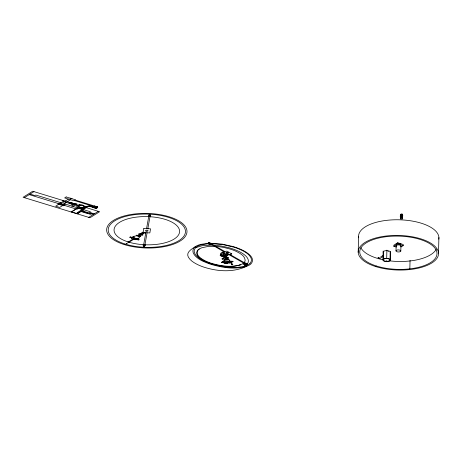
<?xml version="1.0" encoding="UTF-8"?>
<svg xmlns="http://www.w3.org/2000/svg" width="462" height="462" viewBox="0 0 462 462"><rect width="100%" height="100%" fill="white"/><g stroke="black" fill="none" stroke-linecap="round" stroke-linejoin="round"><path stroke-width="0.69" d="M358.2 252.339L358.587 236.683M382.958 260.014L383.177 251.005M383.269 259.742L383.472 251.651M386.59 261.284L386.607 260.649M386.688 258.385L386.89 250.161M390.009 259.921A3.373 1.45 1.4 0 0 385.002 258.535A3.373 1.45 1.4 0 0 384.91 261.042A3.373 1.45 1.4 0 0 390.009 259.921L390.205 251.83M390.309 260.204A3.679 1.582 1.4 0 0 384.84 258.691A3.679 1.582 1.4 0 0 384.748 261.434A3.679 1.582 1.4 0 0 390.309 260.204L390.511 251.894M396.315 247.049L393.838 246.292L393.867 245.183L397.667 242.793L403.245 244.502L403.216 245.611L401.039 246.974M396.003 250.831L396.125 245.842M393.838 246.292L397.643 243.901L397.667 242.793M402.159 218.988L402.292 215.125L402.72 215.148L402.616 216.926L400.294 216.805L400.329 215.419L400.825 215.044L400.693 218.913L402.159 218.988L402.46 214.206L400.993 214.125L400.779 215.309M400.294 216.805L400.398 215.021M400.693 218.913L400.993 214.125M401.241 216.43L402.154 216.493L402.073 217.446L401.218 217.4L401.305 216.314M400.802 251.051A2.402 1.034 1.4 0 0 397.326 249.994A2.402 1.034 1.4 0 0 397.083 251.778A2.402 1.034 1.4 0 0 400.802 251.051L400.924 246.061M402.073 217.446L401.224 217.261M402.616 216.926L402.72 215.148M409.846 268.855L410.054 260.314M438.519 253.141L438.9 237.485M143.624 244.935L145.825 232.715M146.558 228.638L148.758 216.418M143.595 246.258L143.526 246.656L144.375 246.702L144.45 246.304M149.197 215.119L149.272 214.72L150.121 214.766L150.052 215.159M144.889 245.004L147.089 232.779M147.823 228.707L150.023 216.487M401.351 214.512L401.27 215.321L402.183 215.39M401.339 215.067L401.253 216.014L402.165 216.083M401.218 217.4L401.287 217.007M402.131 214.951C402.928 213.964 400.849 213.767 401.282 214.766L402.2 214.836M402.119 215.506L402.2 214.697L401.345 214.651M402.102 216.199L402.46 214.206M402.09 216.753L402.171 215.945L401.259 215.875M402.211 216.77L402.685 216.534M223.521 256.445L224.047 256.202A2.333 1.005 1.4 0 1 225.289 256.11L226.057 256.456M247.124 264.328C251.628 258.576 243.047 253.32 238.519 251.253A44.006 18.948 1.4 0 0 228.615 247.649L221.437 246.079L213.744 245.195M224.255 259.211L225.641 258.778A4.21 1.813 1.4 0 1 226.767 258.708L228.465 259.257L226.906 258.957A4.245 1.825 1.4 0 0 225.779 259.032L224.382 259.459L224.879 259.794M249.948 263.519C255.053 257.779 245.98 252.119 241.337 250.063A46.258 19.912 1.4 0 0 234.118 247.228L222.517 244.513L211.492 243.665M224.434 255.844L224.139 255.983L224.734 255.781A0.808 0.346 1.4 0 1 225.375 255.954L225.525 255.971M232.802 264.657L232.657 264.333M210.354 243.861L223.741 251.657M69.375 203.326L69.791 203.702L71.489 202.633L70.738 202.529L69.531 203.228M207.796 243.364L200.883 244.358A17.059 7.346 1.4 0 0 197.73 245.38A16.597 7.144 1.4 0 0 195.224 246.743C188.109 252.685 199.058 259.91 204.423 261.85A48.158 20.732 1.4 0 0 211.215 264.42C222.58 267.717 235.043 269.675 246.621 266.314A16.747 7.213 1.4 0 0 250.987 263.877C256.208 257.871 246.777 252.056 241.955 249.902A47.99 20.657 1.4 0 0 233.096 246.546L222.314 244.138L210.787 243.266M224.405 257.184L224.659 257.068A1.744 0.751 1.4 0 1 225.6 256.941A1.091 0.468 1.4 0 1 225.843 256.953M226.628 252.518L226.576 252.806A1.444 0.624 1.4 0 0 227.327 253.147L228.211 253.164M231.468 264.374L231.629 264.651A1.051 0.45 1.4 0 1 232.438 264.559L232.721 264.564M195.224 246.743C192.013 248.885 185.655 252.217 188.34 257.126C190.535 260.938 194.594 263.126 198.423 264.986A43.584 18.763 1.4 0 0 204.816 267.429C218.353 271.581 233.518 272.516 246.621 266.314M134.067 239.085L133.327 238.837M214.501 246.356L207.623 246.535L201.963 247.73A13.658 5.879 1.4 0 0 199.313 249.012L198.845 249.324A14.668 6.318 1.4 0 0 197.124 251.022C194.952 255.798 201.08 259.205 204.556 261.047A37.618 16.193 1.4 0 0 211.244 263.692C220.64 266.349 231.081 268.024 240.54 264.732A13.75 5.919 1.4 0 0 243.578 263.045M208.067 243.59L209.09 244.473L210.453 244.034M208.229 243.48L209.962 242.793L211.244 243.52L210.401 243.624L208.697 242.741M210.112 243.457L209.361 243.821L210.383 243.994M209.09 244.473L210.297 243.734L211.631 243.572L210.955 243.358M140.806 236.388L140.408 236.636M211.29 243.792L211.631 243.572M383.31 255.278L380.613 256.993M24.376 197.661L33.98 191.632M58.535 203.592L57.86 204.019L63.583 205.775L64.264 205.347M59.321 203.834L61.024 202.766M58.72 204.285L55.659 206.208L59.662 207.432L62.722 205.509M60.36 204.152L64.183 201.75M65.292 201.057L68.434 199.082M69.964 198.117L72.043 198.752M62.439 204.787L66.262 202.385M67.365 201.692L70.513 199.717M63.479 205.105L65.177 204.037M69.785 202.512L68.936 203.043L69.577 203.24M71.743 206.046L75.745 203.534L77.021 203.927L73.025 206.439M71.142 211.977L77.685 207.865M77.772 208.05L71.57 211.948L77.183 213.669L80.735 211.434L86.995 213.369M79.551 207.259L79.741 207.317A2.986 1.282 1.4 0 1 79.961 205.116A2.986 1.282 1.4 0 1 84.35 206.381A2.986 1.282 1.4 0 1 79.793 207.34L76.761 208.986L77.171 209.113L79.99 207.392M81.208 208.945L85.47 206.266L86.492 206.583L82.23 209.257M88.167 206.485L77.714 213.051L76.946 212.82L87.399 206.254A1.998 0.86 1.4 0 1 90.165 206.064L96.339 207.958M83.385 209.771L81.243 211.111L87.74 213.121M77.264 213.854L80.989 211.509M81.503 211.192L83.824 209.748M94.346 205.971L97.424 206.843L95.877 207.813M92.758 207.334L95.363 208.137M93.266 207.016L93.965 206.578M94.514 206.745L95.363 206.214M93.867 207.201L94.56 206.762M96.032 206.416L95.184 206.947L74.428 200.525M96.46 207.877L95.703 208.356L96.339 208.553L97.101 208.073L95.934 207.773M96.991 207.623L96.442 207.455M97.413 207.357L96.783 207.242M88.791 213.894L89.189 214.01A1.998 0.86 1.4 0 0 91.955 213.825L92.804 213.288L94.427 213.785M88.733 217.365L98.337 211.33M136.325 235.412L136.746 235.146L140.731 236.365M142.342 232.334L142.798 232.132M128.165 241.903L127.737 242.169L128.858 242.51M138.265 235.608L139.72 234.696M140.569 234.165L141.141 233.801L142.498 234.107A2.685 1.155 1.4 0 0 142.798 234.165M140.766 233.558L140.818 233.564A5.18 2.229 1.4 0 1 141.262 233.651L143.07 233.749A2.685 1.155 1.4 0 0 143.37 233.807M141.337 233.2L141.389 233.206A5.18 2.229 1.4 0 1 141.834 233.293L143.642 233.391M141.88 232.836L141.961 232.848A5.18 2.229 1.4 0 1 142.406 232.935L143.324 232.831M128.349 241.961L132.45 239.38L133.206 239.611L129.117 242.192M128.881 242.515L129.308 242.25L128.222 241.921M139.287 235.926L140.743 235.008M141.251 234.136L142.261 234.055M142.475 233.922L142.833 233.697M141.903 233.304L143.405 233.339M143.618 233.206L144.132 232.883M145.108 232.981L142.354 232.334M382.651 256.797L380.22 258.304M228.95 254.591L228.967 254.585A1.6 0.687 1.4 0 1 229.701 254.366L245.166 263.167M195.513 247.736L202.327 245.64L212.358 245.126M230.059 254.527L231.757 253.886L226.9 251.132L222.072 252.316L226.917 255.122L229.065 254.718M221.61 255.053L221.073 255.717A1.386 0.595 1.4 0 0 221.772 255.977L221.858 255.994M224.382 253.655L223.296 254.215L223.412 254.545A1.45 0.624 1.4 0 0 224.035 254.793L224.214 254.822A0.722 0.312 1.4 0 0 224.994 254.781M223.833 256.982A0.837 0.358 1.4 0 1 224.336 256.647L225.97 256.462M222.615 255.936L223.146 255.677M224.971 254.77L225.693 254.412M226.917 255.122L231.757 253.886M226.253 256.41L227.119 255.942L226.49 254.874M222.222 259.107L225.029 257.784L228.453 258.01L228.176 257.525L224.763 257.294L221.974 258.622L222.222 259.107L224.237 259.234M225.635 262.959L229.308 261.382A0.924 0.398 1.4 0 1 230.024 261.255A1.034 0.445 1.4 0 1 230.746 261.504M71.749 203.141L71.893 203.078A2.668 1.149 1.4 0 1 72.02 203.026M74.33 203.933L74.474 203.869A2.668 1.149 1.4 0 1 74.601 203.817M226.923 258.708L228.453 258.01M231.341 262.393L233.021 261.694L232.779 261.284L224.601 260.805L221.523 262.191L221.731 262.607L226.686 262.508M79.51 205.417L79.077 205.411M221.731 262.607L224.821 261.226L229.094 261.469M223.654 256.121L224.116 255.988L222.586 255.503M229.903 261.648L226.195 263.225L225.6 263.08M225.375 258.298L226.282 258.246L226.571 258.714M229.031 262.635L229.233 263.005L229.995 262.687L227.749 262.566M230.653 262.682L229.233 263.005M240.182 264.859L239.893 264.974L240.54 264.732M246.234 263.328L245.715 263.028L243.763 263.611L244.508 263.848M243.965 263.727L243.024 264.079L244.565 264.969L245.946 265.015L245.339 264.703M244.282 263.906L245.235 263.583L244.485 263.34M244.565 264.969L247.234 264.079L245.663 263.184L244.889 263.38L246.46 264.281M247.234 264.079L246.904 264.2L247.413 264.489L246.517 264.766M224.492 256.745L225.658 256.629M239.582 265.055C230.457 267.469 220.738 266.002 211.815 263.421A37.953 16.337 1.4 0 1 205.093 260.764C201.605 258.911 195.449 255.521 197.586 250.716A14.611 6.289 1.4 0 1 199.301 249.012M224.497 256.941L226.207 256.884M246.893 264.674L245.57 265.107L244.976 264.836M227.142 263.432L227.529 263.346A1.732 0.745 1.4 0 0 227.772 263.259M387.982 251.605L388.461 251.726M224.324 255.96L225.387 255.948M227.137 263.427L224.393 263.149M208.749 242.712L209.563 242.839M80.631 205.018L80.931 205.001M207.917 243.797L202.16 244.635A16.436 7.074 1.4 0 0 198.724 245.726A15.933 6.861 1.4 0 0 196.442 246.968C189.512 252.645 200.063 259.667 205.243 261.521A46.316 19.935 1.4 0 0 211.787 263.993C222.736 267.163 234.742 269.057 245.888 265.783A16.072 6.918 1.4 0 0 249.948 263.519M226.074 257.138L224.671 257.27A0.97 0.416 1.4 0 0 224.301 257.426M401.287 214.489L402.206 214.559M401.287 214.628L402.142 214.674M401.282 214.905L402.194 214.974M401.276 215.044L402.188 215.113M401.27 215.182L402.188 215.252M401.264 215.459L402.183 215.529M402.113 215.644L401.264 215.598L402.177 215.667M402.171 215.806L401.259 215.737L401.241 216.568L402.09 216.614M401.247 216.152L402.165 216.216M401.247 216.291L402.159 216.355M400.363 216.407L402.148 216.77M401.299 216.591L402.154 216.632M401.293 216.869L402.148 216.909M401.23 216.984L402.142 217.048M400.906 217.729L402.367 217.81M148.729 216.02L148.233 216.389L150.548 216.516L150.618 216.118L150.196 216.101M143.451 245.322L143.029 245.299L143.099 244.906L145.415 245.027L144.918 245.403M230.838 261.573L233.021 261.694M211.094 243.682L211.036 243.676A0.959 0.416 1.4 0 0 210.395 243.867M232.559 264.287L232.288 264.258A1.04 0.45 1.4 0 0 231.462 264.368M94.161 206.566L94.392 206.549A1.097 0.474 1.4 0 0 94.849 206.283L94.883 206.15M227.443 252.396L227.616 252.419A1.525 0.658 1.4 0 1 228.286 252.656L228.436 252.766A0.687 0.295 1.4 0 1 228.419 253.084A0.699 0.3 1.4 0 1 227.726 253.124L227.448 253.089A1.542 0.664 1.4 0 1 226.865 252.876L226.715 252.766A0.681 0.295 1.4 0 1 226.732 252.454A0.699 0.3 1.4 0 1 227.431 252.408M231.722 264.766L231.959 264.784A1.051 0.45 1.4 0 0 232.784 264.68M141.909 233.01L142.273 233.085M142.227 234.35L141.909 234.28M142.694 232.513L143.532 232.698M142.059 234.494L141.072 234.274M224.948 263.294L225.242 263.357M143.081 233.57L143.197 233.593A5.85 2.518 1.4 0 0 143.387 233.633M142.475 232.946L143.769 233.235A5.85 2.518 1.4 0 0 143.959 233.275M141.332 233.662L142.625 233.957A5.85 2.518 1.4 0 0 142.816 233.991M126.553 243.48L127.235 243.295L126.374 243.399M80.053 207.259L80.151 207.282A1.709 0.739 1.4 0 1 79.938 207.224L79.504 207.068M89.697 213.687L89.345 213.588M88.519 213.352L87.895 213.167M87.93 213.646L87.462 213.508M397.643 243.901L403.216 245.611M75.127 200.086L94.814 206.116M97.211 206.976L97.753 207.143L97.124 207.028M97.037 207.08L97.586 207.247L96.87 207.19M96.702 207.294L97.245 207.461L96.616 207.351M96.362 207.507L96.905 207.675L96.275 207.559M96.188 207.617L96.737 207.785L96.021 207.721M89.657 206.387L95.825 208.275M70.426 202.708L63.282 200.439L62.179 201.137L69.306 203.315M63.115 200.548L32.704 191.239L23.1 197.274L90.009 217.752L99.613 211.723L86.452 207.692M70.981 202.957L78.269 205.186M70.299 203.384L77.587 205.613M62.058 203.084L35.799 195.045L34.95 195.582L30.07 194.086M64.137 203.719L78.263 208.044M78.673 208.171L82.484 209.338M83.252 209.569L90.396 211.758L89.547 212.295L92.036 213.051L91.187 213.588L82.12 210.811M77.518 207.975L78.09 208.148M78.505 208.275L82.317 209.442M83.085 209.679L83.639 209.846M60.765 202.928L61.804 203.245M63.883 203.881L64.923 204.198M59.662 203.621L60.701 203.938M62.78 204.574L63.814 204.891M29.222 194.618L75.976 208.934M91.955 213.825L93.578 214.322M144.687 232.652L144.981 232.744M136.33 235.412L140.304 236.631M138.057 236.036L138.513 236.174M224.289 253.603L222.199 252.951A0.78 0.335 1.4 0 0 221.489 252.87M226.189 256.012L223.342 255.128A3.309 1.426 1.4 0 1 222.072 254.435C222.182 251.778 219.04 253.424 221.338 254.816A3.274 1.409 1.4 0 0 222.597 255.498M142.666 232.848L142.388 232.727M142.094 233.206L141.799 233.079M141.522 233.564L141.228 233.437M140.95 233.922L140.656 233.795M211.111 243.693L224.746 251.49M246.362 264.333L246.962 264.605M208.599 242.81L208.991 242.972M209.869 243.486L210.297 243.734M246.217 264.385L246.812 264.662M208.547 242.845L208.893 243.041M246.142 264.414L246.668 264.714M208.449 242.908L208.841 243.076M228.921 254.631L244.248 263.432M245.998 264.466L246.593 264.738M208.35 242.977L208.743 243.139M245.848 264.518L246.442 264.79M208.252 243.041L208.645 243.203M245.703 264.57L246.298 264.847M208.2 243.076L208.547 243.272M245.628 264.599L246.154 264.899M208.102 243.139L208.495 243.307M223.129 251.761L228.032 254.579M245.484 264.651L246.079 264.922M208.004 243.208L208.397 243.37M207.906 243.272L208.298 243.434M245.195 264.755L245.784 265.026M207.854 243.307L208.2 243.503M245.12 264.784L245.64 265.078M207.761 243.37L208.148 243.532M207.709 243.405L208.05 243.601M230.965 261.729L232.409 264.264M230.157 261.792L231.583 264.333M225.427 256.618L225.525 256.803A1.068 0.462 1.4 0 0 225.664 256.722M224.624 257.08L225.029 257.784M225.317 258.368L225.543 258.789M224.601 260.805L224.821 261.226M228.309 262.595L228.251 262.895A1.819 0.785 1.4 0 1 227.356 263.398M88.444 206.37A1.074 0.462 1.4 0 1 89.484 206.341M90.904 213.704A1.074 0.462 1.4 0 1 89.871 213.733M73.614 203.603A2.668 1.149 1.4 0 1 73.741 203.557M221.321 254.764A1.276 0.549 1.4 0 0 220.224 255.498L220.715 255.856A2.864 1.236 1.4 0 0 221.523 256.162L222.389 256.3A1.23 0.531 1.4 0 0 223.897 255.89M223.498 262.768A4.118 1.773 1.4 0 1 222.927 262.364A4.094 1.761 1.4 0 0 223.504 262.768A4.377 1.883 1.4 0 0 224.399 263.144M222.638 261.677A1.9 0.82 1.4 0 1 224.139 261.007A1.831 0.785 1.4 0 0 223.14 261.232A1.912 0.826 1.4 0 0 222.684 261.671M224.33 256.422A1.732 0.745 1.4 0 1 225.208 256.3M225.277 257.311A1.426 0.612 1.4 0 1 226.028 257.27M225.219 256.156A2.044 0.884 1.4 0 0 224.157 256.3A0.843 0.364 1.4 0 0 223.787 256.462M224.006 257.299A0.837 0.358 1.4 0 1 224.497 256.97M222.632 255.948A0.716 0.306 1.4 0 1 221.875 255.983M226.455 259.286A2.639 1.138 1.4 0 1 229.724 260.626M225.231 259.586A2.553 1.097 1.4 0 1 226.328 259.303M225.179 259.609A2.593 1.115 1.4 0 0 224.601 260.135A2.662 1.143 1.4 0 0 224.821 260.816M224.463 256.918A1.386 0.595 1.4 0 1 224.209 256.884M224.624 257.242A1.392 0.601 1.4 0 1 224.382 257.207M244.109 262.555A16.62 7.155 1.4 0 0 245.155 260.146C244.762 255.457 239.622 253.164 235.955 251.253A38.011 16.366 1.4 0 0 230.324 249.122L224.48 247.615A29.966 12.901 1.4 0 0 215.904 246.419M225.854 257.039A1.068 0.462 1.4 0 1 225.675 257.08M226.906 256.087A0.762 0.329 1.4 0 1 226.207 256.006M228.274 262.595A2.05 0.884 1.4 0 1 227.795 263.265M246.668 264.755A16.441 7.08 1.4 0 1 244.202 266.303M220.322 255.001A1.374 0.595 1.4 0 1 221.413 254.909M229.724 260.678A2.599 1.12 1.4 0 1 229.325 261.082M147.869 228.465A0.964 0.416 1.4 0 1 148.088 228.615M145.778 232.958A0.964 0.416 1.4 0 1 145.559 232.808M133.934 237.601A0.687 0.295 1.4 0 1 133.645 237.318M138.785 238.178A3.69 1.588 1.4 0 1 137.832 239.201M136.804 239.524A3.69 1.588 1.4 0 1 131.404 237.982M131.751 237.341A3.69 1.588 1.4 0 1 133.968 236.544M436.342 249.053A38.641 16.638 1.4 0 1 389.247 260.805M382.992 259.765A38.641 16.638 1.4 0 1 360.782 247.592M400.288 244.103A2.495 1.074 1.4 0 1 400.45 244.184M383.373 252.702A3.69 1.588 1.4 0 1 386.879 250.623A3.69 1.588 1.4 0 1 390.24 252.887M396.09 244.121A2.495 1.074 1.4 0 1 397.141 243.376M397.822 243.249A2.495 1.074 1.4 0 1 401.01 244.127M401.721 216.707A0.635 0.572 10.2 0 1 400.86 216.008M396.558 246.506A2.402 1.034 1.4 0 1 396.846 245.178A2.402 1.034 1.4 0 1 399.948 245.143A2.402 1.034 1.4 0 1 400.669 246.465M358.726 237.786A40.177 17.296 1.4 0 1 398.504 219.779A40.177 17.296 1.4 0 1 438.796 239.177M401.357 214.374L401.224 217.123L402.079 217.169L402.206 214.42L401.357 214.374M378.938 258.137C379.631 259.811 379.88 257.068 378.938 258.137M378.049 257.409L378.967 257.45L378.055 257.392M143.821 228.494L143.087 232.571L149.827 232.929L150.56 228.852L143.821 228.494M143.503 245.062L143.289 246.246L144.756 246.321L144.964 245.137L143.503 245.062M148.891 215.101L148.683 216.285L150.144 216.36L150.358 215.177L148.891 215.101M70.357 203.742L70.732 203.788L70.409 203.707M71.217 204.008L71.593 204.048L71.269 203.973M72.147 203.02L72.522 203.061L72.147 203.02M72.078 204.268L72.447 204.314L72.078 204.268M73.008 203.286L73.377 203.326L73.008 203.286M72.938 204.533L73.308 204.574L72.938 204.533M73.868 203.546L74.238 203.592L73.868 203.546M74.729 203.811L75.098 203.852L74.746 203.794M66.17 196.956L64.64 197.915L74.012 200.785L75.543 199.827L66.17 196.956M79.279 204.556L76.582 206.248L77.223 206.445L79.914 204.747L79.279 204.556M130.313 236.902L129.637 237.329L138.588 240.067L139.27 239.639L130.313 236.902M139.16 233.732L138.311 234.269L142.146 235.441L143.001 234.91L139.16 233.732M79.955 207.23A2.674 1.149 1.4 0 0 84.044 206.37A2.674 1.149 1.4 0 0 80.111 205.238A2.674 1.149 1.4 0 0 79.955 207.23M135.095 238.201A2.986 1.282 1.4 0 0 139.651 237.243A2.986 1.282 1.4 0 0 135.262 235.978A2.986 1.282 1.4 0 0 135.095 238.201M129.683 242.4A32.785 14.114 1.4 0 0 179.585 231.739A32.785 14.114 1.4 0 0 131.202 217.989A32.785 14.114 1.4 0 0 129.683 242.4M146.084 231.127A1.247 0.537 1.4 0 0 148.065 230.792A1.247 0.537 1.4 0 0 146.321 230.209A1.247 0.537 1.4 0 0 146.084 231.127M124.186 244.554A40.177 17.296 1.4 0 0 186.879 232.808A40.177 17.296 1.4 0 0 129.406 214.772A40.177 17.296 1.4 0 0 124.186 244.554M125.052 244.023A38.641 16.638 1.4 0 0 185.349 232.727A38.641 16.638 1.4 0 0 130.076 215.384A38.641 16.638 1.4 0 0 125.052 244.023M375.722 266.58A40.177 17.296 1.4 0 0 438.415 254.839A40.177 17.296 1.4 0 0 380.942 236.804A40.177 17.296 1.4 0 0 375.722 266.58M376.588 266.054A38.641 16.638 1.4 0 0 436.885 254.758A38.641 16.638 1.4 0 0 381.612 237.416A38.641 16.638 1.4 0 0 376.588 266.054"/></g></svg>
